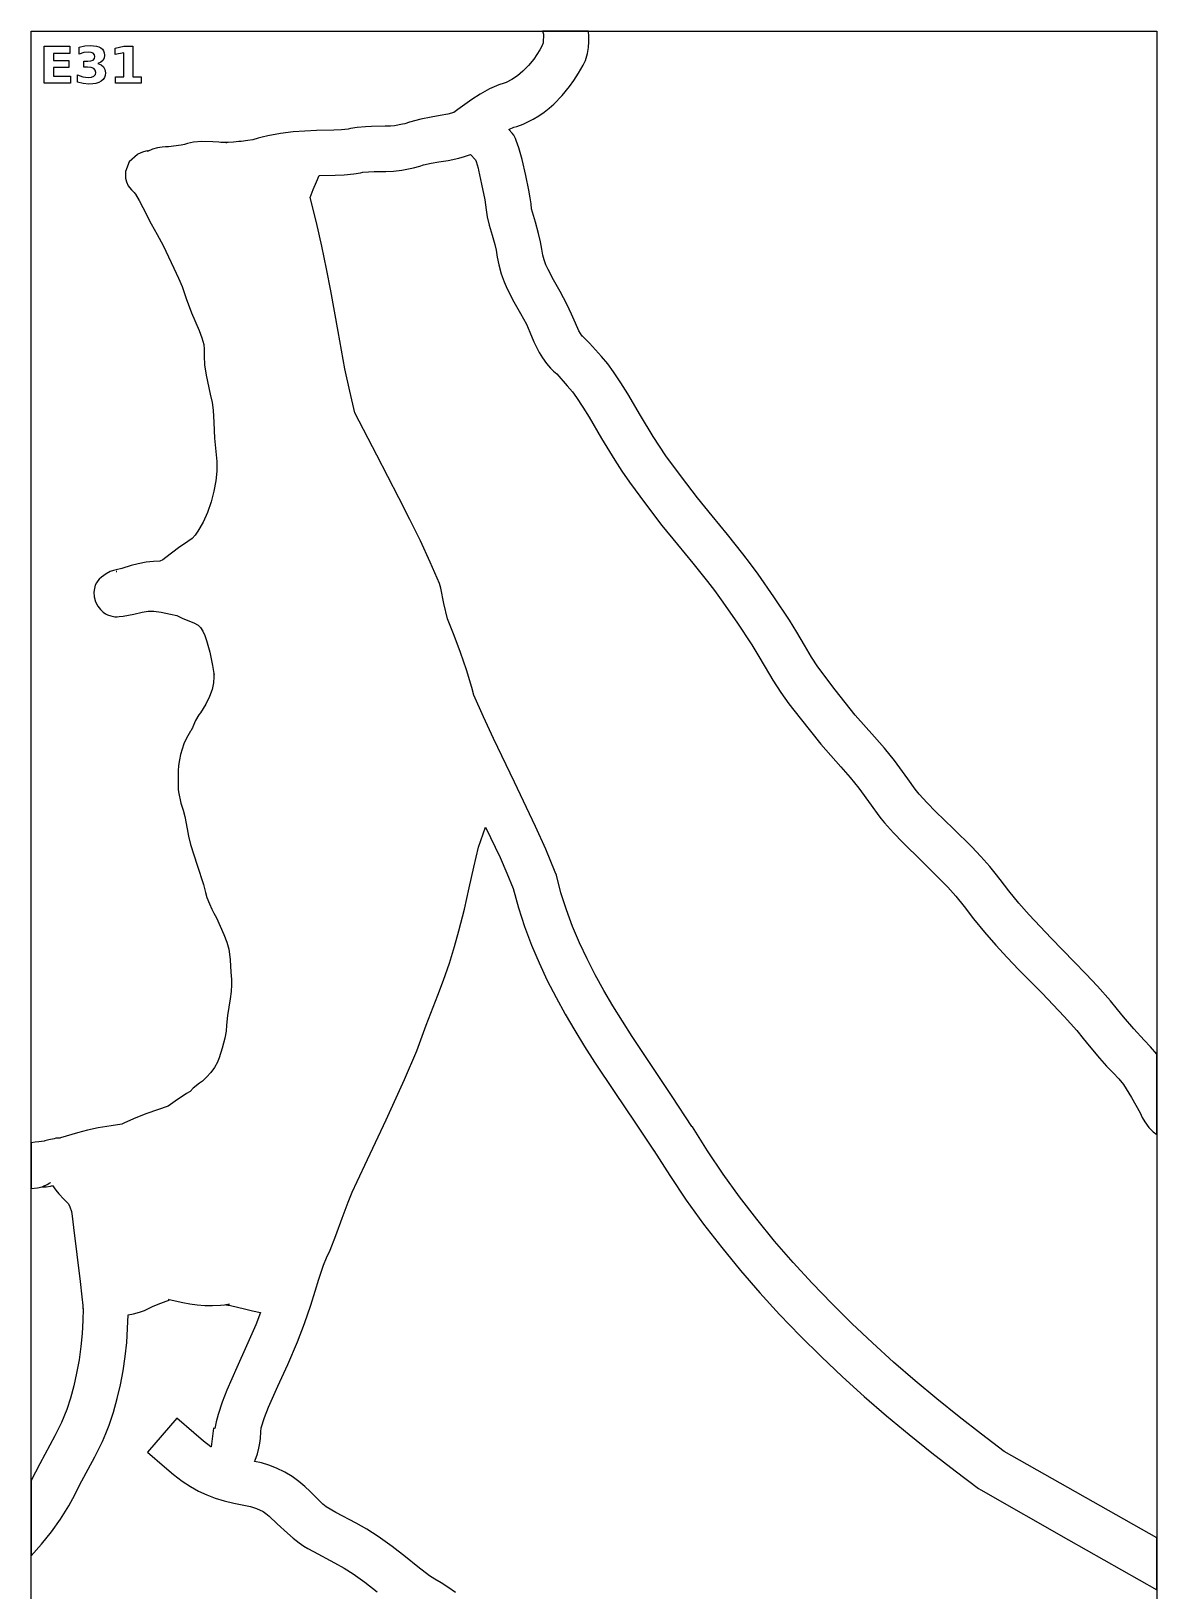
# Model space of a CAD drawing. Extents: x 1 to 501, y 1 to 4998.
# Drawn here: x 1 to 501, y 2156 to 2848 of the extents above; entities that cross this region are included whole.
import ezdxf

# ---------------------------------------------------------------- set-up
doc = ezdxf.new("R2010")
doc.units = 0

msp = doc.modelspace()

# ---------------------------------------------------------------- linework, layer by layer
at = {"layer": 'decoupage'}
for p, q in [((1.007, 2848.31), (501.007, 2848.31)), ((1.007, 2005.49), (1.007, 2848.31)), ((228.114, 2848.31), (228.603, 2846.949)), ((248.545, 2848.3), (228.114, 2848.31)), ((228.603, 2846.949), (228.484, 2843.18)), ((248.699859, 2845.918172), (248.545, 2848.3)), ((501.007, 2848.31), (501.007, 2005.49)), ((6.709, 2841.62), (18.163, 2841.62)), ((6.709, 2825.16), (6.709, 2841.62)), ((18.163, 2841.62), (18.163, 2838.41)), ((22.275, 2841.21), (24.767, 2841.739)), ((22.275, 2838.097), (22.275, 2841.21)), ((24.767, 2841.739), (27.192, 2841.916)), ((27.192, 2841.916), (28.694844, 2841.849813)), ((28.694844, 2841.849813), (29.995, 2841.65125)), ((29.995, 2841.65125), (31.092656, 2841.320312)), ((31.092656, 2841.320312), (31.988, 2840.857)), ((31.988, 2840.857), (32.686984, 2840.266578)), ((32.686984, 2840.266578), (33.186375, 2839.542375)), ((38.316, 2840.82), (42.141, 2841.614)), ((38.316, 2837.936), (38.316, 2840.82)), ((42.141, 2841.614), (46.176, 2841.62)), ((46.176, 2841.62), (46.176, 2828.09)), ((226.976, 2840.08), (224.21, 2835.904)), ((227.920125, 2841.93675), (226.976, 2840.08)), ((228.484, 2843.18), (227.920125, 2841.93675)), ((248.052, 2838.414), (248.491703, 2841.046141)), ((248.491703, 2841.046141), (248.694875, 2843.523875)), ((248.694875, 2843.523875), (248.699859, 2845.918172)), ((18.163, 2838.41), (10.953, 2838.41)), ((10.953, 2838.41), (10.953, 2835.34)), ((10.953, 2835.34), (17.733, 2835.34)), ((17.733, 2835.34), (17.733, 2832.14)), ((24.359, 2838.781), (22.275, 2838.097)), ((26.431, 2839.012), (24.359, 2838.781)), ((24.392, 2832.27), (24.392, 2835)), ((24.392, 2835), (26.178, 2835)), ((26.178, 2835), (27.572125, 2835.123875)), ((27.663125, 2838.882375), (26.431, 2839.012)), ((27.572125, 2835.123875), (28.559, 2835.496)), ((28.581, 2838.494), (27.663125, 2838.882375)), ((28.559, 2835.496), (29.14625, 2836.132625)), ((29.151625, 2837.868625), (28.581, 2838.494)), ((29.14625, 2836.132625), (29.342, 2837.028)), ((29.342, 2837.028), (29.151625, 2837.868625)), ((31.883375, 2834.543), (30.577, 2834.033)), ((30.577, 2834.033), (30.577, 2834.03)), ((30.577, 2834.03), (32.04, 2833.44025)), ((32.826, 2835.323), (31.883375, 2834.543)), ((32.04, 2833.44025), (33.101, 2832.531)), ((33.396125, 2836.37825), (32.826, 2835.323)), ((33.186375, 2839.542375), (33.486078, 2838.684484)), ((33.586, 2837.693), (33.396125, 2836.37825)), ((33.486078, 2838.684484), (33.586, 2837.693)), ((42.163, 2838.73), (38.316, 2837.936)), ((42.163, 2828.09), (42.163, 2838.73)), ((221.845797, 2833.024625), (219.441375, 2830.518)), ((224.21, 2835.904), (221.845797, 2833.024625)), ((244.097, 2829.703), (246.25075, 2833.15925)), ((246.25075, 2833.15925), (247.216625, 2835.354719)), ((247.216625, 2835.354719), (248.052, 2838.414)), ((17.733, 2832.14), (10.953, 2832.14)), ((10.953, 2832.14), (10.953, 2828.37)), ((10.953, 2828.37), (18.406, 2828.37)), ((18.406, 2828.37), (18.406, 2825.16)), ((21.57, 2825.652), (21.57, 2828.93)), ((21.57, 2828.93), (23.929, 2828.026)), ((23.929, 2828.026), (26.244, 2827.728)), ((26.09, 2832.27), (24.392, 2832.27)), ((27.6665, 2832.123875), (26.09, 2832.27)), ((26.244, 2827.728), (27.73275, 2827.87425)), ((28.802, 2831.686), (27.6665, 2832.123875)), ((27.73275, 2827.87425), (28.824, 2828.313)), ((29.496375, 2830.975), (28.802, 2831.686)), ((28.824, 2828.313), (29.502125, 2829.02375)), ((29.728, 2829.988), (29.496375, 2830.975)), ((29.502125, 2829.02375), (29.728, 2829.988)), ((32.098, 2826.104), (31.053641, 2825.549391)), ((32.917734, 2826.816687), (32.098, 2826.104)), ((33.503375, 2827.67525), (32.917734, 2826.816687)), ((33.101, 2832.531), (33.754375, 2831.32675)), ((33.854828, 2828.679688), (33.503375, 2827.67525)), ((33.754375, 2831.32675), (33.972, 2829.83)), ((33.972, 2829.83), (33.854828, 2828.679688)), ((38.415, 2828.09), (42.163, 2828.09)), ((38.415, 2825.16), (38.415, 2828.09)), ((46.176, 2828.09), (49.924, 2828.09)), ((49.924, 2828.09), (49.924, 2825.16)), ((214.57, 2826.881), (212.02775, 2825.586125)), ((217.011266, 2828.448625), (214.57, 2826.881)), ((219.441375, 2830.518), (217.011266, 2828.448625)), ((240.078, 2823.697), (241.978375, 2826.36325)), ((241.978375, 2826.36325), (244.097, 2829.703)), ((18.406, 2825.16), (6.709, 2825.16)), ((24.083, 2825.046), (21.57, 2825.652)), ((26.63, 2824.836), (24.083, 2825.046)), ((28.319547, 2824.915297), (26.63, 2824.836)), ((29.794125, 2825.153125), (28.319547, 2824.915297)), ((31.053641, 2825.549391), (29.794125, 2825.153125)), ((49.924, 2825.16), (38.415, 2825.16)), ((200.369437, 2820.369484), (196.70075, 2817.946375)), ((204.583, 2822.701), (200.369437, 2820.369484)), ((208.7135, 2824.483125), (204.583, 2822.701)), ((211.029, 2825.252), (208.7135, 2824.483125)), ((212.02775, 2825.586125), (211.029, 2825.252)), ((233.206375, 2815.93025), (236.890016, 2819.786531)), ((236.890016, 2819.786531), (240.078, 2823.697)), ((188.685, 2812.239), (186.067641, 2811.518297)), ((190.56, 2813.515), (188.685, 2812.239)), ((196.70075, 2817.946375), (190.56, 2813.515)), ((226.5311, 2810.690809), (228.926297, 2812.330844)), ((228.926297, 2812.330844), (231.147189, 2814.08577)), ((231.147189, 2814.08577), (233.206375, 2815.93025)), ((145.783, 2805.539), (142.832375, 2805.03675)), ((149.45925, 2805.833625), (145.783, 2805.539)), ((152.177, 2805.94), (149.45925, 2805.833625)), ((158.301625, 2806.115), (152.177, 2805.94)), ((160.636016, 2806.170625), (158.301625, 2806.115)), ((162.423, 2806.332), (160.636016, 2806.170625)), ((166.015125, 2806.952125), (162.423, 2806.332)), ((166.908, 2807.207), (166.015125, 2806.952125)), ((169.045875, 2807.92225), (166.908, 2807.207)), ((174.138, 2809.26), (169.045875, 2807.92225)), ((178.748297, 2810.200641), (174.138, 2809.26)), ((182.740125, 2810.896125), (178.748297, 2810.200641)), ((186.067641, 2811.518297), (182.740125, 2810.896125)), ((213.431, 2804.738), (215.431875, 2805.6785)), ((215.431875, 2805.6785), (216.658, 2806.037)), ((216.658, 2806.037), (219.489375, 2807.06275)), ((219.489375, 2807.06275), (223.949, 2809.191)), ((223.949, 2809.191), (226.5311, 2810.690809)), ((70.396, 2798.442), (69.15075, 2798.056625)), ((73.146, 2798.98475), (70.396, 2798.442)), ((76.793, 2799.262), (73.146, 2798.98475)), ((81.67175, 2799.243875), (76.793, 2799.262)), ((84.293, 2799.012), (81.67175, 2799.243875)), ((85.316375, 2798.8595), (84.293, 2799.012)), ((87.962, 2798.842), (85.316375, 2798.8595)), ((87.53575, 2798.85325), (87.426094, 2798.844344)), ((87.426094, 2798.844344), (87.962, 2798.842)), ((88.539, 2798.902), (87.53575, 2798.85325)), ((90.828, 2799.092), (88.539, 2798.902)), ((93.23675, 2799.301875), (90.828, 2799.092)), ((94.031156, 2799.372547), (93.23675, 2799.301875)), ((94.234, 2799.391), (94.031156, 2799.372547)), ((97.288875, 2799.75525), (94.234, 2799.391)), ((99.404, 2800.016), (97.288875, 2799.75525)), ((101.88375, 2800.748625), (99.404, 2800.016)), ((103.549344, 2801.269391), (101.88375, 2800.748625)), ((106.105, 2801.908), (103.549344, 2801.269391)), ((111.819953, 2802.935641), (106.105, 2801.908)), ((117.350875, 2803.548625), (111.819953, 2802.935641)), ((127.675, 2804.164), (117.350875, 2803.548625)), ((135.425, 2804.401375), (127.675, 2804.164)), ((138.803219, 2804.518234), (135.425, 2804.401375)), ((141.798, 2804.773), (138.803219, 2804.518234)), ((142.832375, 2805.03675), (141.798, 2804.773)), ((213.172, 2804.59), (213.431, 2804.738)), ((214.70125, 2803.08175), (213.172, 2804.59)), ((215.353, 2802.088), (214.70125, 2803.08175)), ((216.1175, 2800.716375), (215.353, 2802.088)), ((216.507, 2799.788), (216.1175, 2800.716375)), ((217.691, 2796.438), (216.507, 2799.788)), ((48.177, 2793.569), (44.474, 2790.251)), ((48.318, 2793.639), (48.177, 2793.569)), ((50.439016, 2794.552516), (48.318, 2793.639)), ((51.978125, 2795.005625), (50.439016, 2794.552516)), ((52.838672, 2795.137922), (51.978125, 2795.005625)), ((52.613234, 2795.007609), (52.924, 2795.089)), ((52.830375, 2795.085875), (52.613234, 2795.007609)), ((53.951, 2795.469), (52.830375, 2795.085875)), ((52.984279, 2795.127389), (52.838672, 2795.137922)), ((52.924, 2795.089), (52.984279, 2795.127389)), ((54.882, 2795.868375), (53.951, 2795.469)), ((57.088, 2796.438), (54.882, 2795.868375)), ((59.152094, 2796.785672), (57.088, 2796.438)), ((60.67975, 2796.934125), (59.152094, 2796.785672)), ((62.002, 2796.963), (60.67975, 2796.934125)), ((67.685, 2797.756), (62.002, 2796.963)), ((69.15075, 2798.056625), (67.685, 2797.756)), ((186.17925, 2790.949375), (190.951031, 2791.931766)), ((190.951031, 2791.931766), (193.52427, 2792.666494)), ((193.52427, 2792.666494), (196.2, 2793.62)), ((196.2, 2793.62), (196.2, 2793.62)), ((196.2, 2793.62), (198.345, 2791.232)), ((219.165, 2791.389), (217.691, 2796.438)), ((220.71175, 2784.20975), (219.165, 2791.389)), ((44.474, 2790.251), (42.875, 2785.997)), ((42.875, 2785.997), (42.925, 2783.053)), ((136.0045, 2784.34525), (140.033094, 2784.513781)), ((140.033094, 2784.513781), (144.357, 2784.924)), ((144.357, 2784.924), (147.272375, 2785.426)), ((147.272375, 2785.426), (148.273, 2785.682)), ((148.273, 2785.682), (153.353, 2785.959)), ((153.353, 2785.959), (158.53775, 2786.00175)), ((158.53775, 2786.00175), (161.884437, 2786.137594)), ((161.884437, 2786.137594), (165.677, 2786.583)), ((165.677, 2786.583), (170.859875, 2787.572625)), ((170.859875, 2787.572625), (173.711, 2788.383)), ((173.711, 2788.383), (175.2175, 2788.91925)), ((175.2175, 2788.91925), (178.605, 2789.748)), ((178.605, 2789.748), (182.019094, 2790.334297)), ((182.019094, 2790.334297), (186.17925, 2790.949375)), ((198.345, 2791.232), (198.64, 2790.376)), ((198.64, 2790.376), (199.485875, 2787.502)), ((199.485875, 2787.502), (199.747984, 2786.578281)), ((199.785389, 2786.463027), (199.74, 2786.662)), ((199.74, 2786.662), (201.08625, 2780.33425)), ((199.747984, 2786.578281), (199.785389, 2786.463027)), ((42.925, 2783.053), (43.369, 2781.34)), ((43.369, 2781.34), (44.14125, 2779.6)), ((44.14125, 2779.6), (44.654, 2778.874)), ((44.654, 2778.874), (45.529, 2777.807)), ((45.529, 2777.807), (46.093, 2777.241)), ((124.999, 2774.482), (126.2385, 2778.00525)), ((126.2385, 2778.00525), (127.703, 2781.482)), ((127.703, 2781.482), (128.96, 2784.185)), ((128.96, 2784.185), (136.0045, 2784.34525)), ((201.08625, 2780.33425), (202.515, 2773.363)), ((222.032, 2777.698), (220.71175, 2784.20975)), ((222.673703, 2774.311484), (222.032, 2777.698)), ((46.093, 2777.241), (46.707, 2776.677)), ((46.707, 2776.677), (47.203, 2776.135)), ((47.203, 2776.135), (47.334, 2775.975)), ((47.334, 2775.975), (48.925328, 2773.129922)), ((48.925328, 2773.129922), (50.568875, 2769.937875)), ((127.755611, 2763.389875), (124.999, 2774.482)), ((202.515, 2773.363), (203.058125, 2769.023375)), ((223.049625, 2771.572875), (222.673703, 2774.311484)), ((223.313234, 2769.449078), (223.049625, 2771.572875)), ((50.568875, 2769.937875), (54.373, 2762.784)), ((203.058125, 2769.023375), (203.547609, 2765.906359)), ((203.547609, 2765.906359), (204.46, 2762.193)), ((223.618, 2767.907), (223.313234, 2769.449078)), ((224.986, 2763.429625), (223.618, 2767.907)), ((54.373, 2762.784), (57.030062, 2758.001422)), ((57.030062, 2758.001422), (59.5735, 2753.125375)), ((130.146141, 2752.80475), (127.755611, 2763.389875)), ((204.46, 2762.193), (205.84025, 2757.650375)), ((205.84025, 2757.650375), (206.988, 2753.575)), ((226.384, 2758.422), (224.986, 2763.429625)), ((227.204891, 2754.725844), (226.384, 2758.422)), ((59.5735, 2753.125375), (64.396, 2743.106)), ((132.234631, 2742.6985), (130.146141, 2752.80475)), ((206.988, 2753.575), (207.489578, 2751.051656)), ((207.489578, 2751.051656), (207.997625, 2748.01625)), ((227.783625, 2751.56275), (227.204891, 2754.725844)), ((228.273297, 2748.909281), (227.783625, 2751.56275)), ((64.396, 2743.106), (66.453875, 2738.700125)), ((207.997625, 2748.01625), (208.713609, 2744.486969)), ((208.713609, 2744.486969), (209.839, 2740.482)), ((228.827, 2746.742), (228.273297, 2748.909281)), ((229.629072, 2744.614262), (228.827, 2746.742)), ((230.623953, 2742.431281), (229.629072, 2744.614262)), ((66.453875, 2738.700125), (68.088, 2734.922)), ((134.085125, 2733.043), (132.234631, 2742.6985)), ((209.839, 2740.482), (211.090965, 2737.057516)), ((211.090965, 2737.057516), (212.475656, 2733.862437)), ((233.067125, 2737.82), (230.623953, 2742.431281)), ((235.906484, 2732.748969), (233.067125, 2737.82)), ((68.088, 2734.922), (69.92125, 2729.5855)), ((69.92125, 2729.5855), (72.218, 2723.274)), ((137.328297, 2714.97175), (134.085125, 2733.043)), ((212.475656, 2733.862437), (215.456, 2728.06975)), ((238.892, 2727.059), (235.906484, 2732.748969)), ((72.218, 2723.274), (75.60875, 2715.355375)), ((215.456, 2728.06975), (218.405594, 2722.922438)), ((218.405594, 2722.922438), (220.95, 2718.239)), ((240.982016, 2722.582688), (238.892, 2727.059)), ((242.754125, 2718.59125), (240.982016, 2722.582688)), ((75.60875, 2715.355375), (76.868187, 2712.114703)), ((220.95, 2718.239), (222.499891, 2714.685344)), ((244.326172, 2715.275188), (242.754125, 2718.59125)), ((245.816, 2712.825), (244.326172, 2715.275188)), ((76.868187, 2712.114703), (77.672, 2709.188)), ((77.672, 2709.188), (77.829, 2707.049594)), ((140.388, 2698.366), (137.328297, 2714.97175)), ((222.499891, 2714.685344), (224.303375, 2710.4055)), ((224.303375, 2710.4055), (226.669922, 2705.660656)), ((245.903422, 2712.819), (245.816, 2712.825)), ((246.487625, 2712.33225), (245.903422, 2712.819)), ((249.035, 2709.795), (246.487625, 2712.33225)), ((254.348625, 2703.88225), (249.035, 2709.795)), ((77.829, 2707.049594), (77.857, 2704.03275)), ((77.857, 2704.03275), (78.0545, 2700.170281)), ((226.669922, 2705.660656), (228.161053, 2703.19548)), ((228.161053, 2703.19548), (229.909, 2700.712)), ((257.103641, 2700.520219), (254.348625, 2703.88225)), ((78.0545, 2700.170281), (78.72, 2695.495)), ((78.72, 2695.495), (80.579, 2687.08575)), ((142.488875, 2688.3685), (140.388, 2698.366)), ((229.909, 2700.712), (231.611906, 2698.682297)), ((231.611906, 2698.682297), (233.01125, 2697.303875)), ((233.01125, 2697.303875), (234.45, 2696.118)), ((234.45, 2696.118), (239.155125, 2690.838625)), ((259.666, 2697.059), (257.103641, 2700.520219)), ((262.932217, 2692.163965), (259.666, 2697.059)), ((144.835, 2678.806), (142.488875, 2688.3685)), ((239.155125, 2690.838625), (241.417547, 2688.087609)), ((241.417547, 2688.087609), (243.228, 2685.671)), ((265.997234, 2687.270406), (262.932217, 2692.163965)), ((80.579, 2687.08575), (81.362344, 2683.402375)), ((81.362344, 2683.402375), (81.883, 2680.022)), ((243.228, 2685.671), (246.086408, 2681.360307)), ((246.086408, 2681.360307), (248.867391, 2676.866203)), ((271.725375, 2677.62), (265.997234, 2687.270406)), ((81.883, 2680.022), (82.152375, 2674.467)), ((82.152375, 2674.467), (82.412, 2667.634)), ((154.473531, 2659.973359), (144.835, 2678.806)), ((248.867391, 2676.866203), (254.405625, 2667.465625)), ((277.253828, 2668.372344), (271.725375, 2677.62)), ((82.412, 2667.634), (83.034875, 2661.72075)), ((254.405625, 2667.465625), (260.259797, 2657.744984)), ((280.069236, 2663.982223), (277.253828, 2668.372344)), ((83.034875, 2661.72075), (83.531, 2657.216)), ((164.3755, 2641.006375), (154.473531, 2659.973359)), ((282.986, 2659.792), (280.069236, 2663.982223)), ((289.929625, 2650.35025), (282.986, 2659.792)), ((83.502156, 2652.94275), (83.01675, 2648.55775)), ((83.531, 2657.216), (83.502156, 2652.94275)), ((260.259797, 2657.744984), (263.435701, 2652.850803)), ((263.435701, 2652.850803), (266.847, 2647.98)), ((83.01675, 2648.55775), (82.131219, 2644.034375)), ((266.847, 2647.98), (273.878375, 2638.416875)), ((296.922, 2641.135), (289.929625, 2650.35025)), ((80.902, 2639.346), (79.316172, 2634.590297)), ((82.131219, 2644.034375), (80.902, 2639.346)), ((169.220137, 2631.505287), (164.3755, 2641.006375)), ((303.468234, 2633.017578), (296.922, 2641.135)), ((79.316172, 2634.590297), (77.387875, 2630.203875)), ((273.878375, 2638.416875), (281.146, 2628.841)), ((310.297125, 2624.786625), (303.468234, 2633.017578)), ((75.103891, 2626.297266), (73.824385, 2624.558432)), ((77.387875, 2630.203875), (75.103891, 2626.297266)), ((173.884469, 2622.009953), (169.220137, 2631.505287)), ((281.146, 2628.841), (288.024812, 2620.281656)), ((66.513, 2618.799), (60.871, 2614.504)), ((70.577, 2621.6535), (66.513, 2618.799)), ((72.451, 2622.981), (70.577, 2621.6535)), ((73.824385, 2624.558432), (72.451, 2622.981)), ((178.286441, 2612.533486), (173.884469, 2622.009953)), ((288.024812, 2620.281656), (294.8485, 2612.03675)), ((317.177203, 2616.247609), (310.297125, 2624.786625)), ((48.458203, 2611.796625), (45.488625, 2610.9775)), ((52.056, 2612.456), (48.458203, 2611.796625)), ((55.292875, 2612.78025), (52.056, 2612.456)), ((58.205, 2612.95), (55.292875, 2612.78025)), ((59.440875, 2613.60625), (58.205, 2612.95)), ((60.871, 2614.504), (59.440875, 2613.60625)), ((182.344, 2603.089), (178.286441, 2612.533486)), ((294.8485, 2612.03675), (301.404437, 2603.921969)), ((320.564104, 2611.801787), (317.177203, 2616.247609)), ((323.877, 2607.206), (320.564104, 2611.801787)), ((31.263484, 2604.944828), (30.629689, 2604.267553)), ((32.283, 2605.829), (31.263484, 2604.944828)), ((34.295641, 2607.370078), (32.283, 2605.829)), ((36.051125, 2608.285375), (34.295641, 2607.370078)), ((37.549547, 2608.788734), (36.051125, 2608.285375)), ((38.791, 2609.094), (37.549547, 2608.788734)), ((38.688, 2608.34), (38.957, 2608.41)), ((39.02, 2608.4), (38.688, 2608.34)), ((41.262, 2609.622), (38.791, 2609.094)), ((38.957, 2608.41), (38.96, 2608.41)), ((38.96, 2608.41), (38.96, 2608.41)), ((38.96, 2608.41), (39.02, 2608.4)), ((45.488625, 2610.9775), (41.262, 2609.622)), ((330.884, 2597.105625), (323.877, 2607.206)), ((29.068453, 2600.861984), (28.893729, 2599.148607)), ((28.893729, 2599.148607), (29.008, 2597.086)), ((29.462482, 2602.262213), (29.068453, 2600.861984)), ((30.006125, 2603.385375), (29.462482, 2602.262213)), ((30.629689, 2604.267553), (30.006125, 2603.385375)), ((182.953, 2600.944), (182.344, 2603.089)), ((184.27725, 2594.081625), (182.953, 2600.944)), ((301.404437, 2603.921969), (304.515555, 2599.855777)), ((304.515555, 2599.855777), (307.48, 2595.753)), ((29.008, 2597.086), (29.5665, 2594.922922)), ((29.5665, 2594.922922), (30.545, 2593.000875)), ((30.545, 2593.000875), (31.74175, 2591.425141)), ((31.74175, 2591.425141), (32.955, 2590.301)), ((50.277531, 2590.274484), (52.9805, 2590.699625)), ((52.9805, 2590.699625), (55.508719, 2590.704953)), ((55.508719, 2590.704953), (58.717, 2590.251)), ((185.888, 2587.301), (184.27725, 2594.081625)), ((307.48, 2595.753), (314.392, 2585.789)), ((337.813, 2586.784), (330.884, 2597.105625)), ((32.955, 2590.301), (34.027297, 2589.586625)), ((34.027297, 2589.586625), (34.943875, 2589.1205)), ((34.943875, 2589.1205), (36.359, 2588.645)), ((36.359, 2588.645), (38.172344, 2588.23475)), ((38.172344, 2588.23475), (39.17925, 2588.1545)), ((39.17925, 2588.1545), (40.066, 2588.327)), ((40.066, 2588.327), (41.791, 2588.573)), ((41.791, 2588.573), (46.545, 2589.469)), ((46.545, 2589.469), (50.277531, 2590.274484)), ((58.717, 2590.251), (62.928, 2589.411)), ((62.928, 2589.411), (65.71, 2588.755)), ((65.71, 2588.755), (68.369, 2587.495)), ((68.369, 2587.495), (73.243, 2585.49125)), ((73.243, 2585.49125), (75.228, 2584.563)), ((75.228, 2584.563), (76.263074, 2583.4196)), ((188.891828, 2579.903547), (185.888, 2587.301)), ((314.392, 2585.789), (321.073, 2575.837)), ((341.167375, 2581.373719), (337.813, 2586.784)), ((76.263074, 2583.4196), (77.213469, 2581.878922)), ((77.213469, 2581.878922), (78.085816, 2579.981877)), ((78.085816, 2579.981877), (78.88675, 2577.769375)), ((78.88675, 2577.769375), (80.300906, 2572.561641)), ((191.728125, 2572.376625), (188.891828, 2579.903547)), ((344.51875, 2575.655), (341.167375, 2581.373719)), ((80.300906, 2572.561641), (81.509, 2566.583)), ((194.345609, 2564.699891), (191.728125, 2572.376625)), ((321.073, 2575.837), (323.83125, 2571.324672)), ((323.83125, 2571.324672), (327.00275, 2565.858625)), ((347.65675, 2570.314281), (344.51875, 2575.655)), ((350.371, 2566.038), (347.65675, 2570.314281)), ((81.509, 2566.583), (82.193, 2563.046)), ((82.193, 2563.046), (82.113, 2561.546)), ((82.232, 2562.67), (82.207, 2562.913875)), ((82.207, 2562.913875), (82.212, 2562.8)), ((82.212, 2562.8), (82.212, 2562.8)), ((82.212, 2562.8), (82.222, 2562.8)), ((82.212, 2562.8), (82.212, 2562.8)), ((82.222, 2562.8), (82.232, 2562.74)), ((196.693, 2556.853), (194.345609, 2564.699891)), ((327.00275, 2565.858625), (330.422875, 2560.086016)), ((358.179, 2555.744125), (350.371, 2566.038)), ((81.3985, 2555.881688), (80.26225, 2552.82125)), ((81.744227, 2557.405484), (81.3985, 2555.881688)), ((81.943, 2558.974), (81.744227, 2557.405484)), ((82.113, 2561.546), (81.943, 2558.974)), ((82.232, 2562.74), (82.232, 2562.67)), ((197.63, 2553.37), (196.693, 2556.853)), ((330.422875, 2560.086016), (333.927, 2554.654)), ((78.526375, 2549.498688), (76.183, 2545.62)), ((80.26225, 2552.82125), (78.526375, 2549.498688)), ((201.864232, 2543.741898), (197.63, 2553.37)), ((333.927, 2554.654), (337.578531, 2549.651297)), ((337.578531, 2549.651297), (342.5165, 2543.211125)), ((367.061, 2544.59), (358.179, 2555.744125)), ((74.064, 2542.241), (72.8125, 2539.416625)), ((75.519125, 2544.7195), (74.064, 2542.241)), ((76.183, 2545.62), (75.519125, 2544.7195)), ((206.333672, 2534.125375), (201.864232, 2543.741898)), ((342.5165, 2543.211125), (351.823, 2531.634)), ((375.58925, 2534.925375), (367.061, 2544.59)), ((71.117375, 2536.438375), (69.925, 2534.264)), ((71.754, 2537.409), (71.117375, 2536.438375)), ((71.855, 2537.579), (71.754, 2537.409)), ((72.657875, 2538.85225), (71.855, 2537.579)), ((72.8125, 2539.416625), (72.630187, 2538.811578)), ((72.630187, 2538.811578), (72.668, 2538.78)), ((72.758234, 2538.986094), (72.657875, 2538.85225)), ((72.668, 2538.78), (72.758234, 2538.986094)), ((68.024234, 2529.485141), (67.350244, 2527.084092)), ((68.878951, 2531.879088), (68.024234, 2529.485141)), ((69.925, 2534.264), (68.878951, 2531.879088)), ((215.673625, 2514.79825), (206.333672, 2534.125375)), ((351.823, 2531.634), (360.617875, 2521.636125)), ((380.026344, 2529.828172), (375.58925, 2534.925375)), ((384.443, 2524.411), (380.026344, 2529.828172)), ((66.502021, 2522.268424), (66.306578, 2519.857672)), ((66.846375, 2524.677875), (66.502021, 2522.268424)), ((67.350244, 2527.084092), (66.846375, 2524.677875)), ((360.617875, 2521.636125), (364.782016, 2516.865703)), ((390.359, 2516.319), (384.443, 2524.411)), ((66.306578, 2519.857672), (66.32, 2515.04)), ((66.32, 2515.04), (66.354656, 2512.689766)), ((225.040766, 2495.131), (215.673625, 2514.79825)), ((364.782016, 2516.865703), (368.671, 2512.113)), ((393.719, 2511.7), (390.359, 2516.319)), ((66.354656, 2512.689766), (66.325, 2511.453375)), ((66.325, 2511.453375), (66.541344, 2509.817047)), ((66.541344, 2509.817047), (67.314, 2506.267)), ((368.671, 2512.113), (374.171, 2504.576)), ((395.427, 2509.479), (393.719, 2511.7)), ((398.994736, 2505.617705), (395.427, 2509.479)), ((67.314, 2506.267), (67.551, 2505.417)), ((67.551, 2505.417), (68.571, 2502.323125)), ((68.571, 2502.323125), (69.279, 2499.548)), ((374.171, 2504.576), (377.591, 2499.875)), ((402.749328, 2501.785766), (398.994736, 2505.617705)), ((410.648875, 2494.061125), (402.749328, 2501.785766)), ((69.279, 2499.548), (70.224625, 2494.133625)), ((70.224625, 2494.133625), (70.857797, 2490.828266)), ((199.675, 2485.95), (202.884, 2494.873)), ((202.884, 2494.873), (209.281, 2481.264375)), ((229.544189, 2485.08932), (225.040766, 2495.131)), ((377.591, 2499.875), (378.56, 2498.478)), ((378.56, 2498.478), (379.997, 2496.718)), ((379.997, 2496.718), (384.060814, 2492.262389)), ((418.785234, 2486.007422), (410.648875, 2494.061125)), ((70.857797, 2490.828266), (71.795, 2487.148)), ((71.795, 2487.148), (74.764, 2477.921625)), ((384.060814, 2492.262389), (388.184266, 2487.996609)), ((388.184266, 2487.996609), (396.433125, 2479.880375)), ((197.582172, 2477.042109), (199.675, 2485.95)), ((209.281, 2481.264375), (212.300812, 2474.452703)), ((233.826, 2474.866), (229.544189, 2485.08932)), ((396.433125, 2479.880375), (404.389672, 2472.060953)), ((422.835842, 2481.764154), (418.785234, 2486.007422)), ((426.818, 2477.327), (422.835842, 2481.764154)), ((74.764, 2477.921625), (77.547, 2469.407)), ((195.587875, 2467.833375), (197.582172, 2477.042109)), ((212.300812, 2474.452703), (215.153, 2467.622)), ((234.281, 2473.427), (233.826, 2474.866)), ((236.312558, 2465.719654), (234.281, 2473.427)), ((429.223609, 2474.411281), (426.818, 2477.327)), ((431.383125, 2471.597), (429.223609, 2474.411281)), ((77.547, 2469.407), (78.454375, 2465.760375)), ((193.471891, 2458.376953), (195.587875, 2467.833375)), ((215.153, 2467.622), (217.475632, 2459.008961)), ((404.389672, 2472.060953), (408.147732, 2468.166189)), ((408.147732, 2468.166189), (411.7, 2464.23)), ((435.229, 2466.491), (431.383125, 2471.597)), ((439.642574, 2461.128447), (435.229, 2466.491)), ((78.454375, 2465.760375), (79.093172, 2463.554609)), ((79.093172, 2463.554609), (80.15, 2460.736)), ((80.15, 2460.736), (81.212656, 2458.415984)), ((217.475632, 2459.008961), (220.183852, 2450.627908)), ((238.727715, 2458.165105), (236.312558, 2465.719654)), ((411.7, 2464.23), (415.37025, 2459.57525)), ((415.37025, 2459.57525), (419.525, 2454.103)), ((444.292469, 2455.876953), (439.642574, 2461.128447)), ((81.212656, 2458.415984), (82.16825, 2456.633625)), ((82.16825, 2456.633625), (83.387, 2454.509)), ((83.387, 2454.509), (86.610125, 2447.11525)), ((191.014, 2448.726), (193.471891, 2458.376953)), ((241.493819, 2450.751715), (238.727715, 2458.165105)), ((419.525, 2454.103), (424.434279, 2448.121297)), ((454.12375, 2445.523625), (444.292469, 2455.876953)), ((86.610125, 2447.11525), (87.862672, 2443.71575)), ((189.0835, 2441.74525), (191.014, 2448.726)), ((220.183852, 2450.627908), (223.240458, 2442.466936)), ((244.578219, 2443.467844), (241.493819, 2450.751715)), ((424.434279, 2448.121297), (429.477422, 2442.39525)), ((464.367906, 2435.063984), (454.12375, 2445.523625)), ((87.862672, 2443.71575), (88.736, 2440.599)), ((88.736, 2440.599), (89.121781, 2438.402953)), ((89.121781, 2438.402953), (89.39525, 2435.958375)), ((186.844, 2434.421), (189.0835, 2441.74525)), ((223.240458, 2442.466936), (226.60825, 2434.514141)), ((247.948263, 2436.301851), (244.578219, 2443.467844)), ((429.477422, 2442.39525), (434.606135, 2436.876578)), ((89.39525, 2435.958375), (89.738, 2430.435)), ((184.202797, 2426.912609), (186.844, 2434.421)), ((226.60825, 2434.514141), (230.250026, 2426.757616)), ((251.571301, 2429.242098), (247.948263, 2436.301851)), ((434.606135, 2436.876578), (439.772125, 2431.517)), ((439.772125, 2431.517), (450.022766, 2421.082)), ((469.533895, 2429.6796), (464.367906, 2435.063984)), ((89.738, 2430.435), (89.92, 2427.138)), ((90.02, 2424.771), (89.777703, 2421.858375)), ((89.92, 2427.138), (89.985, 2425.27125)), ((89.985, 2425.27125), (90.001562, 2424.727406)), ((90.001562, 2424.727406), (90.02, 2424.771)), ((181.639875, 2420.169875), (184.202797, 2426.912609)), ((230.250026, 2426.757616), (234.128586, 2419.185459)), ((255.41468, 2422.276944), (251.571301, 2429.242098)), ((474.67, 2424.131), (469.533895, 2429.6796)), ((89.332625, 2418.6255), (88.22, 2411.226)), ((89.777703, 2421.858375), (89.332625, 2418.6255)), ((176.477, 2406.872), (181.639875, 2420.169875)), ((234.128586, 2419.185459), (238.206728, 2411.785763)), ((259.44575, 2415.39475), (255.41468, 2422.276944)), ((450.022766, 2421.082), (455.01083, 2415.910016)), ((480.457234, 2417.619469), (474.67, 2424.131)), ((483.557875, 2413.9045), (480.457234, 2417.619469)), ((88.22, 2411.226), (87.810625, 2406.902)), ((238.206728, 2411.785763), (242.44725, 2404.546625)), ((267.940355, 2401.832684), (259.44575, 2415.39475)), ((455.01083, 2415.910016), (459.843, 2410.704)), ((459.843, 2410.704), (465.416469, 2404.434484)), ((486.230078, 2410.566031), (483.557875, 2413.9045)), ((490.732, 2405.184), (486.230078, 2410.566031)), ((87.591, 2404.156), (86.964125, 2401.11075)), ((87.810625, 2406.902), (87.591, 2404.156)), ((172.339875, 2395.501125), (176.477, 2406.872)), ((242.44725, 2404.546625), (246.812952, 2397.456139)), ((465.416469, 2404.434484), (468.31975, 2400.948125)), ((495.42425, 2400.163), (490.732, 2405.184)), ((85.837, 2396.624), (84.445375, 2392.3065)), ((86.964125, 2401.11075), (85.837, 2396.624)), ((246.812952, 2397.456139), (251.266633, 2390.5024)), ((276.793906, 2388.462781), (267.940355, 2401.832684)), ((468.31975, 2400.948125), (470.909906, 2397.706453)), ((470.909906, 2397.706453), (475.544, 2392.171)), ((498.165437, 2397.228844), (495.42425, 2400.163)), ((501.006, 2393.93), (498.165437, 2397.228844)), ((83.782, 2390.446), (82.391031, 2388.141141)), ((83.929984, 2390.883125), (83.782, 2390.446)), ((84.445375, 2392.3065), (83.929984, 2390.883125)), ((166.852, 2382.808), (172.339875, 2395.501125)), ((251.266633, 2390.5024), (260.289125, 2376.957547)), ((475.544, 2392.171), (478.659766, 2388.710047)), ((501.006, 2358.332), (501.006, 2393.93)), ((78.949844, 2383.796547), (77.056, 2381.958)), ((80.75425, 2385.891125), (78.949844, 2383.796547)), ((82.391031, 2388.141141), (80.75425, 2385.891125)), ((158.665125, 2364.883375), (166.852, 2382.808)), ((285.745191, 2375.191926), (276.793906, 2388.462781)), ((478.659766, 2388.710047), (481.567875, 2385.682125)), ((481.567875, 2385.682125), (484.145047, 2382.977641)), ((484.145047, 2382.977641), (486.268, 2380.487)), ((69.995, 2376.519), (64.999, 2373.087)), ((71.597, 2377.482), (69.995, 2376.519)), ((73.009, 2378.824), (71.597, 2377.482)), ((75.798625, 2381.08325), (73.009, 2378.824)), ((77.056, 2381.958), (75.798625, 2381.08325)), ((260.289125, 2376.957547), (269.217117, 2363.816826)), ((486.268, 2380.487), (489.693, 2374.825)), ((61.87, 2370.921), (52.3695, 2367.678125)), ((64.999, 2373.087), (61.87, 2370.921)), ((294.533, 2361.927), (285.745191, 2375.191926)), ((489.693, 2374.825), (493.663, 2367.878)), ((36.60675, 2362.23325), (30.7, 2361.322)), ((41.285, 2362.84), (36.60675, 2362.23325)), ((41.818, 2363.171), (41.285, 2362.84)), ((42.449, 2363.509), (41.818, 2363.171)), ((47.437656, 2365.757109), (42.449, 2363.509)), ((52.3695, 2367.678125), (47.437656, 2365.757109)), ((150.389, 2347.24), (158.665125, 2364.883375)), ((269.217117, 2363.816826), (277.753, 2350.985)), ((294.697, 2361.665), (294.533, 2361.927)), ((493.663, 2367.878), (494.487625, 2365.868375)), ((494.487625, 2365.868375), (495.621766, 2363.887766)), ((495.621766, 2363.887766), (497.491, 2361.443)), ((4.368, 2355.091), (2.75775, 2354.895125)), ((6.702, 2355.306), (4.368, 2355.091)), ((7.100875, 2355.50275), (6.702, 2355.306)), ((8.792, 2355.935), (7.100875, 2355.50275)), ((11.251, 2356.451), (8.792, 2355.935)), ((11.951625, 2356.641625), (11.251, 2356.451)), ((13.718, 2356.716), (11.951625, 2356.641625)), ((14.058, 2356.796), (13.718, 2356.716)), ((21.63275, 2359.020375), (14.058, 2356.796)), ((25.956562, 2360.242859), (21.63275, 2359.020375)), ((30.7, 2361.322), (25.956562, 2360.242859)), ((301.359472, 2351.067905), (294.697, 2361.665)), ((497.491, 2361.443), (499.455125, 2359.488125)), ((499.455125, 2359.488125), (501.006, 2358.332)), ((1.161, 2354.574), (1.006, 2354.514)), ((1.006, 2354.514), (1.006, 2334.41)), ((2.75775, 2354.895125), (1.161, 2354.574)), ((277.753, 2350.985), (277.589, 2351.249)), ((277.589, 2351.249), (284.625858, 2340.054837)), ((308.361436, 2340.708037), (301.359472, 2351.067905)), ((145.801875, 2337.506875), (150.389, 2347.24)), ((1.006, 2334.41), (3.864, 2334.624)), ((3.864, 2334.624), (5.816, 2335.007)), ((5.816, 2335.007), (6.138, 2335.171)), ((6.035875, 2335.14225), (6.62, 2335.211)), ((6.138, 2335.171), (6.035875, 2335.14225)), ((6.62, 2335.211), (6.143406, 2335.100375)), ((6.143406, 2335.100375), (6.48675, 2335.03625)), ((6.425, 2335.318), (8.03975, 2336.0425)), ((7.066, 2335.511125), (6.425, 2335.318)), ((6.48675, 2335.03625), (7.638969, 2335.1075)), ((8.007, 2335.939), (7.066, 2335.511125)), ((7.638969, 2335.1075), (9.589, 2335.403)), ((9.296, 2336.769625), (8.007, 2335.939)), ((8.03975, 2336.0425), (9.329, 2336.8)), ((9.548813, 2336.964297), (9.296, 2336.769625)), ((9.329, 2336.8), (9.331, 2336.8)), ((9.331, 2336.8), (9.548813, 2336.964297)), ((9.331, 2336.8), (9.331, 2336.8)), ((9.589, 2335.403), (10.52, 2335.621)), ((10.52, 2335.621), (11.927094, 2333.666578)), ((143.620016, 2332.711328), (145.801875, 2337.506875)), ((284.625858, 2340.054837), (292.006346, 2329.132273)), ((315.687208, 2330.580022), (308.361436, 2340.708037)), ((11.927094, 2333.666578), (13.2755, 2332.012625)), ((13.2755, 2332.012625), (15.524, 2329.599)), ((15.524, 2329.599), (16.728563, 2328.413234)), ((16.728563, 2328.413234), (17.53075, 2327.484625)), ((17.53075, 2327.484625), (18.186312, 2326.260703)), ((139.18975, 2321.195375), (141.76, 2328.277)), ((141.76, 2328.277), (143.620016, 2332.711328)), ((292.006346, 2329.132273), (299.713274, 2318.474823)), ((323.321109, 2320.678484), (315.687208, 2330.580022)), ((18.186312, 2326.260703), (18.951, 2324.189)), ((18.951, 2324.189), (19.170125, 2322.067)), ((19.170125, 2322.067), (19.729, 2317.035)), ((136.393, 2313.462), (139.18975, 2321.195375)), ((331.247458, 2310.998051), (323.321109, 2320.678484)), ((19.729, 2317.035), (21.35025, 2304.957375)), ((133.745797, 2306.884844), (136.393, 2313.462)), ((299.713274, 2318.474823), (307.729453, 2308.076)), ((132.229875, 2303.49125), (133.745797, 2306.884844)), ((307.729453, 2308.076), (316.037693, 2297.929317)), ((339.450572, 2301.533346), (331.247458, 2310.998051)), ((21.35025, 2304.957375), (22.694, 2292.993)), ((128.729, 2294.068), (130.879516, 2300.234531)), ((130.879516, 2300.234531), (132.229875, 2303.49125)), ((347.914772, 2292.278995), (339.450572, 2301.533346)), ((22.694, 2292.993), (23.493, 2286.261)), ((127.109125, 2288.6775), (128.729, 2294.068)), ((316.037693, 2297.929317), (324.620803, 2288.028289)), ((23.493, 2286.261), (23.896625, 2282.3645)), ((125.256, 2282.54), (127.109125, 2288.6775)), ((324.620803, 2288.028289), (333.461594, 2278.366429)), ((356.624375, 2283.229625), (347.914772, 2292.278995)), ((23.896625, 2282.3645), (24.016547, 2281.140281)), ((24.055, 2281.015), (23.998643, 2275.659338)), ((24.016547, 2281.140281), (24.047217, 2280.911387)), ((24.047217, 2280.911387), (24.055, 2281.015)), ((46.498, 2278.615), (49.069063, 2279.352656)), ((49.069063, 2279.352656), (51.336, 2280.22175)), ((51.336, 2280.22175), (55.238, 2282.067)), ((55.238, 2282.067), (58.529016, 2283.482281)), ((58.529016, 2283.482281), (60.959125, 2284.32175)), ((60.959125, 2284.32175), (62.226922, 2284.792594)), ((62.330764, 2284.954527), (62.031, 2285.102)), ((62.031, 2285.102), (62.31, 2285.022)), ((62.226922, 2284.792594), (62.330764, 2284.954527)), ((62.31, 2285.022), (68.325859, 2283.647906)), ((68.325859, 2283.647906), (71.496135, 2283.093855)), ((71.496135, 2283.093855), (74.762375, 2282.66775)), ((74.762375, 2282.66775), (78.115381, 2282.399051)), ((78.115381, 2282.399051), (81.545953, 2282.317219)), ((81.545953, 2282.317219), (85.044893, 2282.451715)), ((85.044893, 2282.451715), (88.603, 2282.832)), ((87.637125, 2282.648266), (87.460133, 2282.60985)), ((87.460133, 2282.60985), (87.56125, 2282.603625)), ((87.56125, 2282.603625), (88.35725, 2282.597422)), ((89.066, 2282.912), (87.637125, 2282.648266)), ((88.35725, 2282.597422), (89.544, 2282.449)), ((88.603, 2282.832), (89.066, 2282.912)), ((89.544, 2282.449), (95.806, 2280.834)), ((95.806, 2280.834), (99.288625, 2279.94775)), ((99.288625, 2279.94775), (102.898, 2279.216)), ((102.898, 2279.216), (100.78, 2273.758)), ((122.432375, 2274.36025), (125.256, 2282.54)), ((365.563701, 2274.37986), (356.624375, 2283.229625)), ((23.998643, 2275.659338), (23.671641, 2270.004578)), ((43.431016, 2265.995766), (43.85926, 2272.195713)), ((43.85926, 2272.195713), (44.029, 2278.252)), ((44.029, 2278.252), (46.498, 2278.615)), ((100.78, 2273.758), (96.712094, 2264.432031)), ((119.311, 2266.242), (122.432375, 2274.36025)), ((333.461594, 2278.366429), (342.542875, 2268.93725)), ((374.717068, 2265.724326), (365.563701, 2274.37986)), ((23.671641, 2270.004578), (23.087975, 2264.164311)), ((42.747607, 2259.714654), (43.431016, 2265.995766)), ((114.957375, 2256.159375), (119.311, 2266.242)), ((342.542875, 2268.93725), (351.847457, 2259.734267)), ((384.068796, 2257.257649), (374.717068, 2265.724326)), ((22.261625, 2258.252125), (21.206572, 2252.381611)), ((23.087975, 2264.164311), (22.261625, 2258.252125)), ((41.812375, 2253.414875), (42.747607, 2259.714654)), ((96.712094, 2264.432031), (92.28625, 2254.813)), ((351.847457, 2259.734267), (361.35815, 2250.750992)), ((21.206572, 2252.381611), (19.936797, 2246.666359)), ((40.628658, 2247.158924), (41.812375, 2253.414875)), ((92.28625, 2254.813), (87.919281, 2244.737219)), ((110.55575, 2246.52525), (114.957375, 2256.159375)), ((393.603203, 2248.974453), (384.068796, 2257.257649)), ((19.936797, 2246.666359), (18.466279, 2241.219959)), ((39.199797, 2241.009297), (40.628658, 2247.158924)), ((87.919281, 2244.737219), (85.888129, 2239.476895)), ((106.477, 2237.18775), (110.55575, 2246.52525)), ((361.35815, 2250.750992), (371.057764, 2241.98094)), ((403.304608, 2240.869365), (393.603203, 2248.974453)), ((18.466279, 2241.219959), (16.809, 2236.156)), ((37.529131, 2235.02849), (39.199797, 2241.009297)), ((85.888129, 2239.476895), (84.028, 2234.041)), ((371.057764, 2241.98094), (380.929109, 2233.417625)), ((413.15733, 2232.93701), (403.304608, 2240.869365)), ((14.427578, 2230.426047), (11.496125, 2224.508125)), ((16.809, 2236.156), (14.427578, 2230.426047)), ((35.62, 2229.279), (37.529131, 2235.02849)), ((65.776, 2232.317), (52.647, 2217.231)), ((73.325, 2225.754), (65.776, 2232.317)), ((83.11525, 2230.66025), (82.594, 2227.803)), ((84.028, 2234.041), (83.11525, 2230.66025)), ((103.092, 2227.995), (104.674602, 2232.582773)), ((104.674602, 2232.582773), (106.477, 2237.18775)), ((380.929109, 2233.417625), (390.954995, 2225.05456)), ((423.145688, 2225.172013), (413.15733, 2232.93701)), ((11.496125, 2224.508125), (4.807, 2212.033)), ((32.624813, 2221.982297), (34.184375, 2225.569271)), ((34.184375, 2225.569271), (35.62, 2229.279)), ((77.555125, 2222.13425), (73.325, 2225.754)), ((82.033, 2227.883), (80.922, 2219.683)), ((82.594, 2227.803), (82.033, 2227.883)), ((102.818125, 2223.24475), (102.947516, 2226.272375)), ((102.947516, 2226.272375), (103.092, 2227.995)), ((390.954995, 2225.05456), (401.118232, 2216.885258)), ((433.254, 2217.569), (423.145688, 2225.172013)), ((29.26475, 2215.146375), (32.624813, 2221.982297)), ((52.647, 2217.231), (60.19, 2210.666)), ((80.832, 2219.56), (77.555125, 2222.13425)), ((80.922, 2219.683), (80.832, 2219.56)), ((100.487, 2213.714), (101.494264, 2216.496789)), ((101.494264, 2216.496789), (102.174422, 2219.022)), ((102.174422, 2219.022), (102.59365, 2221.275898)), ((102.59365, 2221.275898), (102.818125, 2223.24475)), ((401.118232, 2216.885258), (411.401631, 2208.903233)), ((501.006, 2179.13), (433.254, 2217.569)), ((4.807, 2212.033), (1.006, 2204.7)), ((22.497, 2202.615), (29.26475, 2215.146375)), ((60.19, 2210.666), (64.273641, 2207.260527)), ((100.231, 2213.15), (100.487, 2213.714)), ((103.298313, 2212.445594), (100.231, 2213.15)), ((106.51825, 2211.50925), (103.298313, 2212.445594)), ((109.953813, 2210.202781), (106.51825, 2211.50925)), ((113.668, 2208.388), (109.953813, 2210.202781)), ((1.006, 2204.7), (1.006, 2171.19)), ((20.333625, 2198.319), (22.497, 2202.615)), ((64.273641, 2207.260527), (68.10425, 2204.383594)), ((68.10425, 2204.383594), (71.776234, 2201.971051)), ((116.929266, 2206.40467), (113.668, 2208.388)), ((119.87975, 2204.250984), (116.929266, 2206.40467)), ((122.536234, 2202.020025), (119.87975, 2204.250984)), ((411.401631, 2208.903233), (421.788, 2201.102)), ((17.661, 2193.345), (20.333625, 2198.319)), ((71.776234, 2201.971051), (75.384, 2199.95875)), ((75.384, 2199.95875), (79.021953, 2198.282543)), ((79.021953, 2198.282543), (82.7845, 2196.878281)), ((82.7845, 2196.878281), (86.766047, 2195.681816)), ((86.766047, 2195.681816), (91.061, 2194.629)), ((124.9155, 2199.804875), (122.536234, 2202.020025)), ((128.9095, 2195.794328), (124.9155, 2199.804875)), ((130.557797, 2194.185096), (128.9095, 2195.794328)), ((421.788, 2201.102), (422.806, 2200.44)), ((422.806, 2200.44), (461.8385, 2178.27425)), ((14.003547, 2187.499266), (17.661, 2193.345)), ((91.061, 2194.629), (98.399625, 2193.093125)), ((98.399625, 2193.093125), (101.080109, 2192.256234)), ((101.080109, 2192.256234), (104.086, 2190.826)), ((104.086, 2190.826), (105.235045, 2190.036049)), ((105.235045, 2190.036049), (106.664672, 2188.813453)), ((106.664672, 2188.813453), (110.289125, 2185.392875)), ((131.996, 2192.964), (130.557797, 2194.185096)), ((136.348, 2190.517), (131.996, 2192.964)), ((145.293, 2185.689375), (136.348, 2190.517)), ((5.649516, 2176.399547), (9.990875, 2181.843375)), ((9.990875, 2181.843375), (14.003547, 2187.499266)), ((110.289125, 2185.392875), (114.806266, 2181.209359)), ((150.157094, 2182.976266), (145.293, 2185.689375)), ((155.168, 2179.841), (150.157094, 2182.976266)), ((1.006, 2171.19), (5.649516, 2176.399547)), ((114.806266, 2181.209359), (117.351752, 2179.033092)), ((117.351752, 2179.033092), (120.063, 2176.908)), ((120.063, 2176.908), (122.090891, 2175.523563)), ((122.090891, 2175.523563), (123.852625, 2174.49875)), ((161.412172, 2175.351875), (155.168, 2179.841)), ((167.219375, 2170.7855), (161.412172, 2175.351875)), ((461.8385, 2178.27425), (501.006, 2156.17)), ((501.006, 2156.17), (501.006, 2179.13)), ((123.852625, 2174.49875), (126.35, 2173.192)), ((126.35, 2173.192), (135.801, 2168.034)), ((135.801, 2168.034), (140.089063, 2165.663781)), ((172.711391, 2166.369125), (167.219375, 2170.7855)), ((140.089063, 2165.663781), (144.004, 2163.242)), ((144.004, 2163.242), (149.247625, 2159.437094)), ((178.01, 2162.33), (172.711391, 2166.369125)), ((180.337141, 2160.79725), (178.01, 2162.33)), ((149.247625, 2159.437094), (154.64275, 2155.16775)), ((183.070125, 2159.14), (180.337141, 2160.79725)), ((186.136297, 2157.23375), (183.070125, 2159.14)), ((189.463, 2154.954), (186.136297, 2157.23375))]:
    msp.add_line(p, q, dxfattribs=at)

doc.saveas('drawing.dxf')
